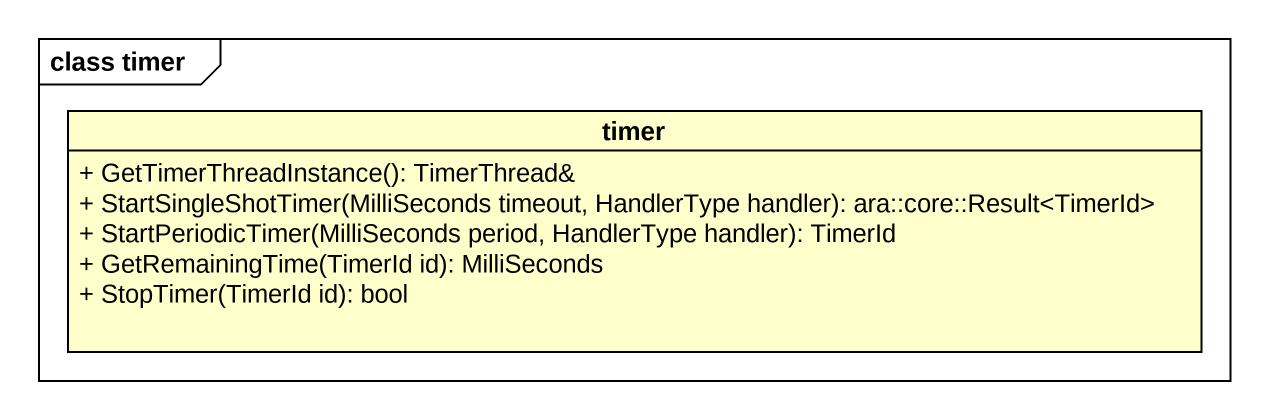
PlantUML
@startuml
mainframe class timer
hide circle
hide empty members
skinparam classAttributeIconSize 0
class timer {
  {field} + GetTimerThreadInstance(): TimerThread&
  {field} + StartSingleShotTimer(MilliSeconds timeout, HandlerType handler): ara::core::Result<TimerId>
  {field} + StartPeriodicTimer(MilliSeconds period, HandlerType handler): TimerId
  {field} + GetRemainingTime(TimerId id): MilliSeconds
  {field} + StopTimer(TimerId id): bool
}
@enduml
